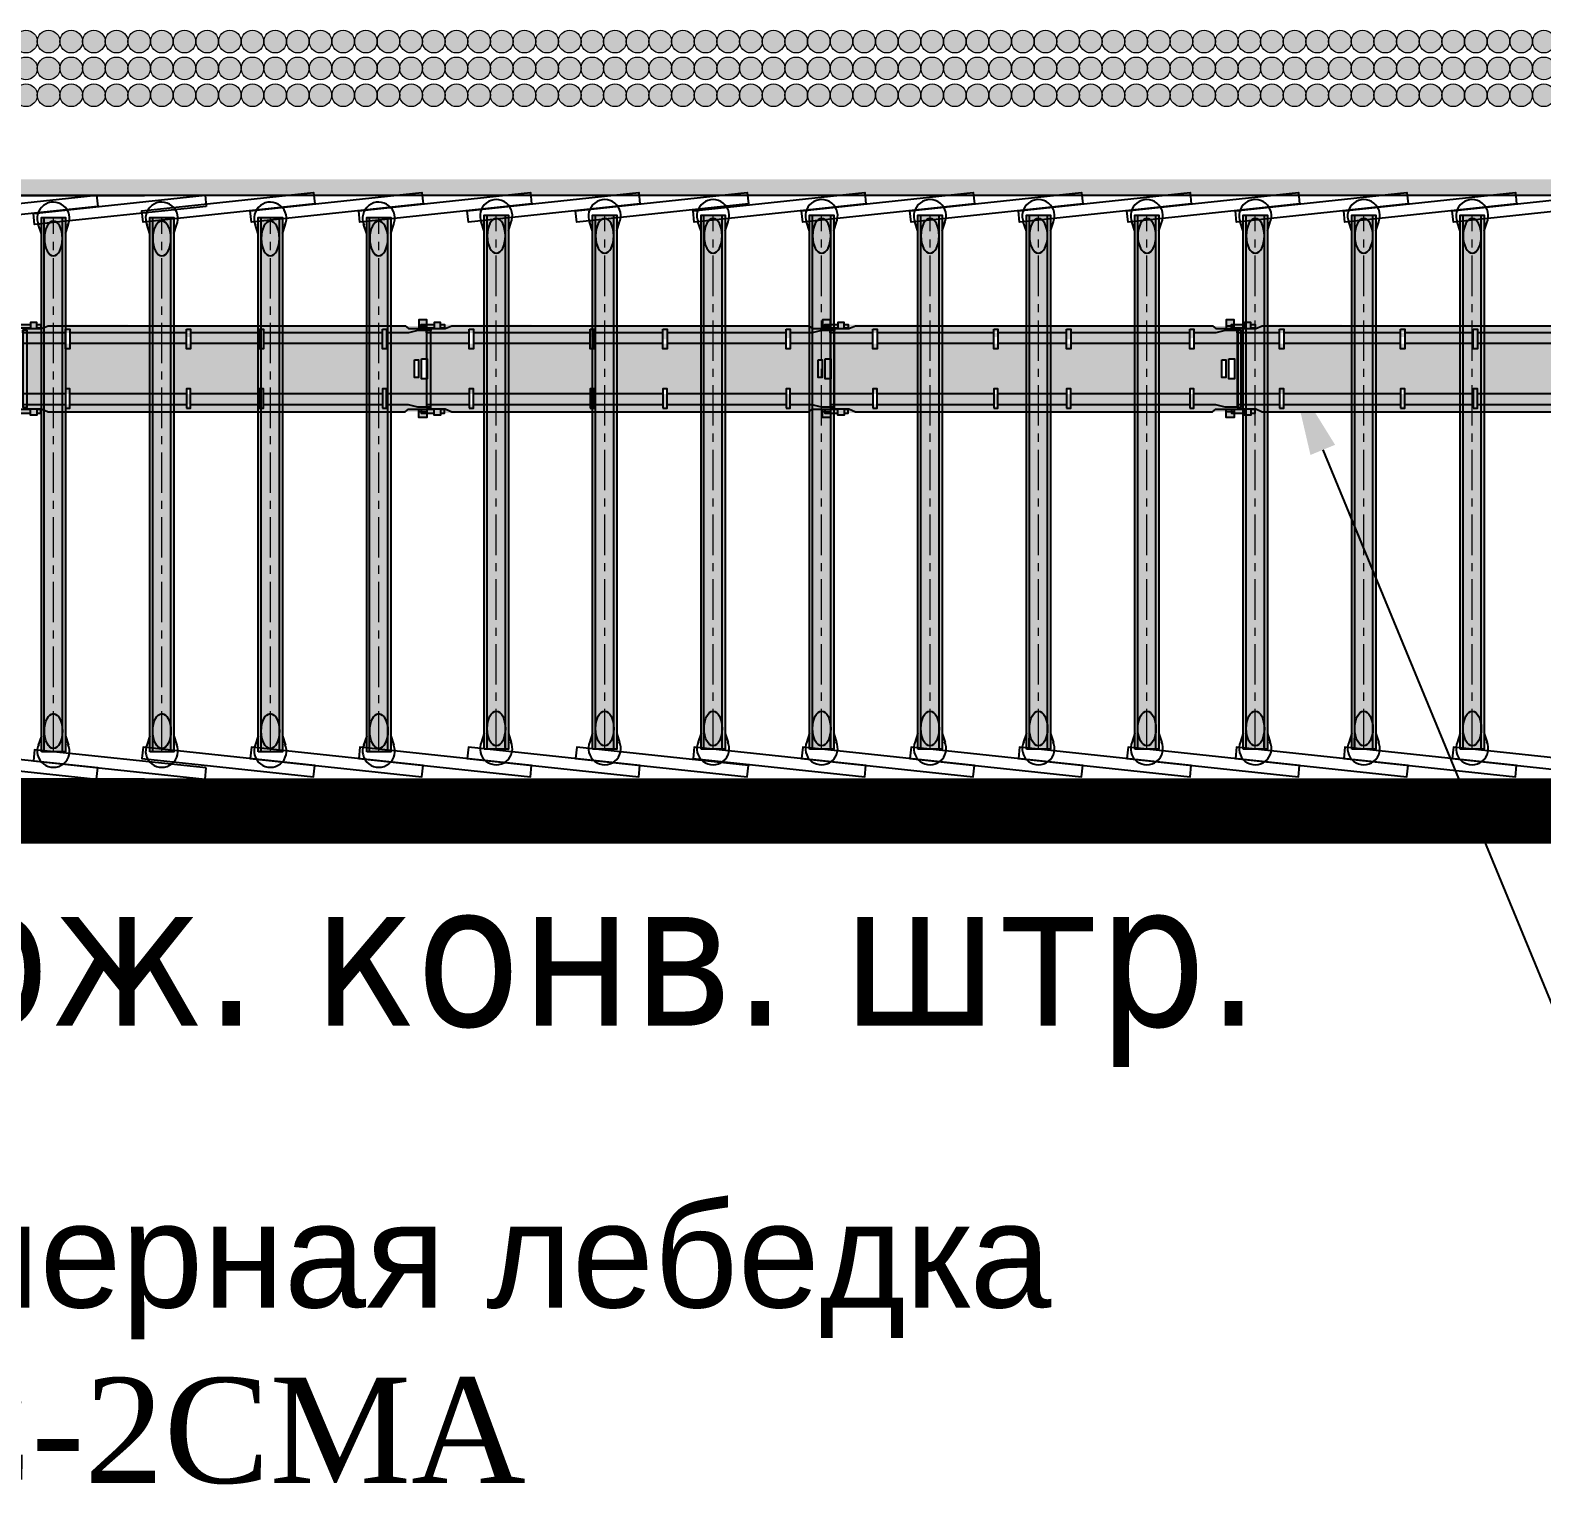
# Model space of a CAD drawing. Header units: inches. Extents: x 523 to 1492, y 69 to 539.
# Drawn here: x 616.72 to 635.4, y 249.35 to 267.53 of the extents above; entities that cross this region are included whole.
import ezdxf
from ezdxf import colors
from ezdxf.entities.mleader import LeaderData, LeaderLine
from ezdxf.math import Vec2, Vec3

# ---------------------------------------------------------------- set-up
doc = ezdxf.new("R2010")
doc.units = ezdxf.units.IN
doc.header["$MEASUREMENT"] = 0
doc.linetypes.add('CENTERX2', pattern=[4, 2.5, -0.5, 0.5, -0.5])
doc.styles.get("Standard").update_dxf_attribs({"font": 'arial.ttf'})
doc.styles.add('стиль', font='tahoma.ttf')

# ---------------------------------------------------------------- blocks, each defined once
blk = doc.blocks.new('Рама 3.3м')
blk.add_hatch(color=7).paths.add_polyline_path([(-1622.029, -523.338), (-1622.029, -490.338), (-1620.534, -490.338), (-1620.534, -523.338)])
at = {"color": 252}
for p, q in [((-1621.845, -523.338), (-1621.845, -490.338)), ((-1620.72, -523.338), (-1620.72, -490.338))]:
    blk.add_line(p, q, dxfattribs=at)
at = {"color": 7, "linetype": 'CENTERX2', "lineweight": 0}
blk.add_line((-1621.281, -523.338), (-1621.281, -490.338), dxfattribs=at)
at = {"color": 22}
for p, q in [((-1622.029, -491.333), (-1622.216, -490.744)), ((-1620.534, -491.316), (-1620.356, -490.75)), ((-1621.846, -523.224), (-1621.843, -522.055)), ((-1620.724, -523.224), (-1620.721, -522.055)), ((-1622.029, -522.343), (-1622.216, -522.932)), ((-1620.534, -522.36), (-1620.356, -522.927))]:
    blk.add_line(p, q, dxfattribs=at)
at = {"color": 252}
blk.add_lwpolyline([(-1622.029, -523.338), (-1622.029, -490.338), (-1620.534, -490.338), (-1620.534, -523.338)], close=True, dxfattribs=at)
at = {"color": 22}
for centre, start, end in [((-1621.285, -490.379), 334.60006, 204.62403), ((-1621.285, -523.297), 155.37597, 25.39994)]:
    blk.add_arc(centre, 1, start, end, dxfattribs=at)
at = {"color": 22, "extrusion": (0, 0, -1)}
blk.add_ellipse((-1621.282, -491.622), major_axis=(0, 1.073), ratio=0.522788, dxfattribs=at)
at = {"color": 22}
blk.add_ellipse((-1621.282, -522.055), major_axis=(0, -1.073), ratio=0.522788, dxfattribs=at)
blk = doc.blocks.new('S - 140')
at = {"linetype": 'ByBlock', "lineweight": 15}
h = blk.add_hatch(color=7, dxfattribs=at)
edge = h.paths.add_edge_path()
edge.add_arc((1417, -1396.7), 70, 0, 360)
at = {"color": 7, "linetype": 'ByBlock', "lineweight": 15}
blk.add_circle((1417, -1396.7), 70, dxfattribs=at)
blk = doc.blocks.new('Рештак С-53. а')
h = blk.add_hatch(color=7)
h.dxf.hatch_style = 1
h.paths.add_polyline_path([(4116.5, 1901.2), (4150.7, 1901.2), (4150.7, 1777.9), (4116.5, 1777.9)], flags=16)
h.paths.add_polyline_path([(4072.3, 1893.8), (4097.2, 1893.8), (4097.2, 1785.3), (4072.3, 1785.3)], flags=16)
h.paths.add_polyline_path([(3874.2, 2083.7), (3900.4, 2083.7), (3900.4, 1962.7), (3874.2, 1962.7)], flags=17)
h.paths.add_polyline_path([(3112.4, 2083.7), (3138.6, 2083.7), (3138.6, 1962.7), (3112.4, 1962.7)], flags=17)
h.paths.add_polyline_path([(2663.1, 2083.7), (2689.3, 2083.7), (2689.3, 1962.7), (2663.1, 1962.7)], flags=17)
h.paths.add_polyline_path([(1916.3, 2083.7), (1942.5, 2083.7), (1942.5, 1962.7), (1916.3, 1962.7)], flags=17)
h.paths.add_polyline_path([(3874.2, 1595.4), (3900.4, 1595.4), (3900.4, 1716.4), (3874.2, 1716.4)], flags=17)
h.paths.add_polyline_path([(3112.4, 1595.4), (3138.6, 1595.4), (3138.6, 1716.4), (3112.4, 1716.4)], flags=17)
h.paths.add_polyline_path([(2663.1, 1595.4), (2689.3, 1595.4), (2689.3, 1716.4), (2663.1, 1716.4)], flags=17)
h.paths.add_polyline_path([(1916.3, 1595.4), (1942.5, 1595.4), (1942.5, 1716.4), (1916.3, 1716.4)], flags=17)
h.paths.add_polyline_path([(1678.1, 2077.5), (1652.8, 2077.5), (1652.8, 1601.6), (1678.1, 1601.6)], flags=17)
h.paths.add_polyline_path([(4098.6, 2088.5), (4149, 2088.5), (4149, 2141.5), (4098.6, 2141.5)])
h.paths.add_polyline_path([(1699.7, 2087.6), (1738.4, 2087.6), (1738.4, 2126.3), (1699.7, 2126.3)])
h.paths.add_polyline_path([(4098.6, 1590.6), (4149, 1590.6), (4149, 1537.6), (4098.6, 1537.6)])
h.paths.add_polyline_path([(1699.7, 1591.5), (1738.4, 1591.5), (1738.4, 1552.8), (1699.7, 1552.8)])
edge = h.paths.add_edge_path()
edge.add_line((4098.6, 2103.8), (4149, 2103.8))
edge.add_line((1738.4, 2113.1), (1764.2, 2113.1))
edge.add_line((1764.2, 2113.1), (1764.2, 2091.3))
edge.add_line((1764.2, 2091.3), (1738.4, 2091.3))
edge.add_line((1699.7, 2091.3), (1618.4, 2091.3))
edge.add_line((1618.4, 2091.3), (1618.4, 2113.1))
edge.add_line((1618.4, 2113.1), (1699.7, 2113.1))
edge.add_line((1659.2, 2077.5), (1678.1, 2077.5))
edge.add_line((1916.3, 1995.2), (1652.8, 1995.2))
edge.add_line((2663.1, 1995.2), (1942.5, 1995.2))
edge.add_line((3112.4, 1995.2), (2689.3, 1995.2))
edge.add_line((3874.2, 1995.2), (3138.6, 1995.2))
edge.add_line((4172.8, 1995.2), (3900.4, 1995.2))
edge.add_line((1916.3, 2061.7), (1652.8, 2061.7))
edge.add_line((1652.8, 2061.7), (1652.8, 2077.5))
edge.add_line((2663.1, 2061.7), (1942.5, 2061.7))
edge.add_line((3112.4, 2061.7), (2689.3, 2061.7))
edge.add_line((3874.2, 2061.7), (3138.6, 2061.7))
edge.add_line((1652.8, 2077.5), (1659.2, 2077.5))
edge.add_line((1659.2, 2077.5), (1659.2, 2087.6))
edge.add_line((1659.2, 2087.6), (1768.2, 2087.6))
edge.add_line((1768.2, 2087.6), (1808.8, 2105.3))
edge.add_line((1808.8, 2105.3), (4015.9, 2105.3))
edge.add_line((4015.9, 2105.3), (4036, 2088.5))
edge.add_line((4036, 2088.5), (4172.8, 2088.5))
edge.add_line((4172.8, 2088.5), (4172.8, 2075.8))
edge.add_line((4172.8, 2075.8), (4094, 2075.8))
edge.add_line((4094, 2075.8), (4036.3, 2061.7))
edge.add_line((4036.3, 2061.7), (3900.4, 2061.7))
edge.add_line((4098.6, 1575.3), (4149, 1575.3))
edge.add_line((1738.4, 1566), (1764.2, 1566))
edge.add_line((1764.2, 1566), (1764.2, 1587.8))
edge.add_line((1764.2, 1587.8), (1738.4, 1587.8))
edge.add_line((1699.7, 1587.8), (1618.4, 1587.8))
edge.add_line((1618.4, 1587.8), (1618.4, 1566))
edge.add_line((1618.4, 1566), (1699.7, 1566))
edge.add_line((1659.2, 1601.6), (1678.1, 1601.6))
edge.add_line((1916.3, 1683.9), (1652.8, 1683.9))
edge.add_line((2663.1, 1683.9), (1942.5, 1683.9))
edge.add_line((3112.4, 1683.9), (2689.3, 1683.9))
edge.add_line((3874.2, 1683.9), (3138.6, 1683.9))
edge.add_line((4172.8, 1683.9), (3900.4, 1683.9))
edge.add_line((4172.8, 1590.6), (4172.8, 2088.5))
edge.add_line((1916.3, 1617.4), (1652.8, 1617.4))
edge.add_line((1652.8, 1617.4), (1652.8, 1601.6))
edge.add_line((2663.1, 1617.4), (1942.5, 1617.4))
edge.add_line((3112.4, 1617.4), (2689.3, 1617.4))
edge.add_line((3874.2, 1617.4), (3138.6, 1617.4))
edge.add_line((1652.8, 1601.6), (1659.2, 1601.6))
edge.add_line((1659.2, 1601.6), (1659.2, 1591.5))
edge.add_line((1659.2, 1591.5), (1768.2, 1591.5))
edge.add_line((1768.2, 1591.5), (1808.8, 1573.8))
edge.add_line((1808.8, 1573.8), (4015.9, 1573.8))
edge.add_line((4015.9, 1573.8), (4036, 1590.6))
edge.add_line((4036, 1590.6), (4172.8, 1590.6))
edge.add_line((4172.8, 1590.6), (4172.8, 1603.3))
edge.add_line((4172.8, 1603.3), (4094, 1603.3))
edge.add_line((4094, 1603.3), (4036.3, 1617.4))
edge.add_line((4036.3, 1617.4), (3900.4, 1617.4))
h = blk.add_hatch(color=7)
h.dxf.hatch_style = 1
h.paths.add_polyline_path([(4172.8, 2088.5), (4036, 2088.5), (4015.9, 2105.3), (1808.8, 2105.3), (1768.2, 2087.6), (1659.2, 2087.6), (1659.2, 2077.5), (1678.1, 2077.5), (1678.1, 2061.7), (1916.3, 2061.7), (1916.3, 2083.7), (1942.5, 2083.7), (1942.5, 2061.7), (2663.1, 2061.7), (2663.1, 2083.7), (2689.3, 2083.7), (2689.3, 2061.7), (3112.4, 2061.7), (3112.4, 2083.7), (3138.6, 2083.7), (3138.6, 2061.7), (3874.2, 2061.7), (3874.2, 2083.7), (3900.4, 2083.7), (3900.4, 2061.7), (4036.3, 2061.7), (4094, 2075.8), (4172.8, 2075.8)])
h.paths.add_polyline_path([(2663.1, 2061.7), (1942.5, 2061.7), (1942.5, 1995.2), (2663.1, 1995.2)])
h.paths.add_polyline_path([(1916.3, 2061.7), (1678.1, 2061.7), (1678.1, 1995.2), (1916.3, 1995.2)])
h.paths.add_polyline_path([(3112.4, 2061.7), (2689.3, 2061.7), (2689.3, 1995.2), (3112.4, 1995.2)])
h.paths.add_polyline_path([(3874.2, 2061.7), (3138.6, 2061.7), (3138.6, 1995.2), (3874.2, 1995.2)])
h.paths.add_polyline_path([(4172.8, 2075.8), (4094, 2075.8), (4036.3, 2061.7), (3900.4, 2061.7), (3900.4, 1995.2), (4172.8, 1995.2)])
h.paths.add_polyline_path([(4172.8, 1995.2), (3900.4, 1995.2), (3900.4, 1962.7), (3874.2, 1962.7), (3874.2, 1995.2), (3138.6, 1995.2), (3138.6, 1962.7), (3112.4, 1962.7), (3112.4, 1995.2), (2689.3, 1995.2), (2689.3, 1962.7), (2663.1, 1962.7), (2663.1, 1995.2), (1942.5, 1995.2), (1942.5, 1962.7), (1916.3, 1962.7), (1916.3, 1995.2), (1678.1, 1995.2), (1678.1, 1683.9), (1916.3, 1683.9), (1916.3, 1716.4), (1942.5, 1716.4), (1942.5, 1683.9), (2663.1, 1683.9), (2663.1, 1716.4), (2689.3, 1716.4), (2689.3, 1683.9), (3112.4, 1683.9), (3112.4, 1716.4), (3138.6, 1716.4), (3138.6, 1683.9), (3874.2, 1683.9), (3874.2, 1716.4), (3900.4, 1716.4), (3900.4, 1683.9), (4172.8, 1683.9)])
h.paths.add_polyline_path([(4072.3, 1893.8), (4097.2, 1893.8), (4097.2, 1785.3), (4072.3, 1785.3)], flags=16)
h.paths.add_polyline_path([(4116.5, 1901.2), (4150.7, 1901.2), (4150.7, 1777.9), (4116.5, 1777.9)], flags=16)
h.paths.add_polyline_path([(3874.2, 1683.9), (3138.6, 1683.9), (3138.6, 1617.4), (3874.2, 1617.4)])
h.paths.add_polyline_path([(4172.8, 1683.9), (3900.4, 1683.9), (3900.4, 1617.4), (4036.3, 1617.4), (4094, 1603.3), (4172.8, 1603.3)])
h.paths.add_polyline_path([(4036, 1590.6), (4172.8, 1590.6), (4172.8, 1603.3), (4094, 1603.3), (4036.3, 1617.4), (3900.4, 1617.4), (3900.4, 1595.4), (3874.2, 1595.4), (3874.2, 1617.4), (3138.6, 1617.4), (3138.6, 1595.4), (3112.4, 1595.4), (3112.4, 1617.4), (2689.3, 1617.4), (2689.3, 1595.4), (2663.1, 1595.4), (2663.1, 1617.4), (1942.5, 1617.4), (1942.5, 1595.4), (1916.3, 1595.4), (1916.3, 1617.4), (1678.1, 1617.4), (1678.1, 1601.6), (1659.2, 1601.6), (1659.2, 1591.5), (1768.2, 1591.5), (1808.8, 1573.8), (4015.9, 1573.8)])
h.paths.add_polyline_path([(3112.4, 1683.9), (2689.3, 1683.9), (2689.3, 1617.4), (3112.4, 1617.4)])
h.paths.add_polyline_path([(2663.1, 1683.9), (1942.5, 1683.9), (1942.5, 1617.4), (2663.1, 1617.4)])
h.paths.add_polyline_path([(1916.3, 1683.9), (1678.1, 1683.9), (1678.1, 1617.4), (1916.3, 1617.4)])
h.paths.add_polyline_path([(1699.7, 1587.8), (1618.4, 1587.8), (1618.4, 1566), (1699.7, 1566)])
h.paths.add_polyline_path([(1764.2, 1587.8), (1738.4, 1587.8), (1738.4, 1566), (1764.2, 1566)])
h.paths.add_polyline_path([(1699.7, 2113.1), (1618.4, 2113.1), (1618.4, 2091.3), (1699.7, 2091.3)])
h.paths.add_polyline_path([(1764.2, 2113.1), (1738.4, 2113.1), (1738.4, 2091.3), (1764.2, 2091.3)])
for p, q in [((1659.2, 2077.5), (1678.1, 2077.5)), ((4098.6, 2103.8), (4149, 2103.8)), ((4172.8, 1590.6), (4172.8, 2088.5)), ((1659.2, 1601.6), (1678.1, 1601.6)), ((4098.6, 1575.3), (4149, 1575.3))]:
    blk.add_line(p, q)
for points in [[(1699.7, 2091.3), (1618.4, 2091.3), (1618.4, 2113.1), (1699.7, 2113.1)], [(1652.8, 2077.5), (1659.2, 2077.5), (1659.2, 2087.6), (1768.2, 2087.6), (1808.8, 2105.3), (4015.9, 2105.3), (4036, 2088.5), (4172.8, 2088.5), (4172.8, 2075.8), (4094, 2075.8), (4036.3, 2061.7), (3900.4, 2061.7)], [(1916.3, 2061.7), (1652.8, 2061.7), (1652.8, 2077.5)], [(1738.4, 2113.1), (1764.2, 2113.1), (1764.2, 2091.3), (1738.4, 2091.3)], [(2663.1, 2061.7), (1942.5, 2061.7)], [(3112.4, 2061.7), (2689.3, 2061.7)], [(3874.2, 2061.7), (3138.6, 2061.7)], [(1916.3, 1995.2), (1652.8, 1995.2)], [(2663.1, 1995.2), (1942.5, 1995.2)], [(3112.4, 1995.2), (2689.3, 1995.2)], [(3874.2, 1995.2), (3138.6, 1995.2)], [(4172.8, 1995.2), (3900.4, 1995.2)], [(1916.3, 1683.9), (1652.8, 1683.9)], [(2663.1, 1683.9), (1942.5, 1683.9)], [(3112.4, 1683.9), (2689.3, 1683.9)], [(3874.2, 1683.9), (3138.6, 1683.9)], [(4172.8, 1683.9), (3900.4, 1683.9)], [(1652.8, 1601.6), (1659.2, 1601.6), (1659.2, 1591.5), (1768.2, 1591.5), (1808.8, 1573.8), (4015.9, 1573.8), (4036, 1590.6), (4172.8, 1590.6), (4172.8, 1603.3), (4094, 1603.3), (4036.3, 1617.4), (3900.4, 1617.4)], [(1916.3, 1617.4), (1652.8, 1617.4), (1652.8, 1601.6)], [(2663.1, 1617.4), (1942.5, 1617.4)], [(3112.4, 1617.4), (2689.3, 1617.4)], [(3874.2, 1617.4), (3138.6, 1617.4)], [(1699.7, 1587.8), (1618.4, 1587.8), (1618.4, 1566), (1699.7, 1566)], [(1738.4, 1566), (1764.2, 1566), (1764.2, 1587.8), (1738.4, 1587.8)]]:
    blk.add_lwpolyline(points)
for points in [[(1678.1, 2077.5), (1652.8, 2077.5), (1652.8, 1601.6), (1678.1, 1601.6)], [(1699.7, 2087.6), (1738.4, 2087.6), (1738.4, 2126.3), (1699.7, 2126.3)], [(1916.3, 2083.7), (1942.5, 2083.7), (1942.5, 1962.7), (1916.3, 1962.7)], [(2663.1, 2083.7), (2689.3, 2083.7), (2689.3, 1962.7), (2663.1, 1962.7)], [(3112.4, 2083.7), (3138.6, 2083.7), (3138.6, 1962.7), (3112.4, 1962.7)], [(3874.2, 2083.7), (3900.4, 2083.7), (3900.4, 1962.7), (3874.2, 1962.7)], [(4098.6, 2088.5), (4149, 2088.5), (4149, 2141.5), (4098.6, 2141.5)], [(4072.3, 1893.8), (4097.2, 1893.8), (4097.2, 1785.3), (4072.3, 1785.3)], [(4116.5, 1901.2), (4150.7, 1901.2), (4150.7, 1777.9), (4116.5, 1777.9)], [(1916.3, 1595.4), (1942.5, 1595.4), (1942.5, 1716.4), (1916.3, 1716.4)], [(2663.1, 1595.4), (2689.3, 1595.4), (2689.3, 1716.4), (2663.1, 1716.4)], [(3112.4, 1595.4), (3138.6, 1595.4), (3138.6, 1716.4), (3112.4, 1716.4)], [(3874.2, 1595.4), (3900.4, 1595.4), (3900.4, 1716.4), (3874.2, 1716.4)], [(1699.7, 1591.5), (1738.4, 1591.5), (1738.4, 1552.8), (1699.7, 1552.8)], [(4098.6, 1590.6), (4149, 1590.6), (4149, 1537.6), (4098.6, 1537.6)]]:
    blk.add_lwpolyline(points, close=True)

msp = doc.modelspace()

# ---------------------------------------------------------------- hatches: boundary and pattern name
at = {"linetype": 'ByBlock', "lineweight": 15}
h = msp.add_hatch(dxfattribs=at)
h.set_pattern_fill('ANSI38', scale=0.05, style=0)
h.set_pattern_definition([(45, (315.63847, 1225.27344), (-0.112253202, 0.112253202), []), (135, (315.63847, 1225.27344), (-0.336759605, 0.112253202), [0.396875, -0.238125])])
h.paths.add_polyline_path([(604.249, 265.487), (649.946, 265.487), (649.946, 265.687), (604.249, 265.687)])

# ---------------------------------------------------------------- linework, layer by layer
msp.add_line((649.946, 265.487), (596.04, 265.487))
msp.add_line((649.946, 265.487), (596.04, 265.487))
at = {"color": 7, "linetype": 'ByBlock', "lineweight": 15}
msp.add_line((603.321, 265.487), (626.532, 265.487), dxfattribs=at)
at = {"color": 253, "linetype": 'ByBlock', "lineweight": 15, "const_width": 0.8}
msp.add_lwpolyline([(603.643, 265.887), (595.64, 265.887), (595.639, 257.879), (649.946, 257.879)], dxfattribs=at)
at = {"const_width": 0.025}
msp.add_lwpolyline([(618.132, 258.279), (596.039, 258.279), (596.039, 265.487), (618.132, 265.487)], dxfattribs=at)
at = {"color": 7, "linetype": 'ByBlock', "lineweight": 15}
msp.add_lwpolyline([(606.04, 265.487), (596.04, 265.487), (596.039, 258.279), (649.946, 258.279)], dxfattribs=at)
for points in [[(617.552, 265.351), (615.431, 265.127), (615.416, 265.266), (617.537, 265.492)], [(618.892, 265.351), (616.771, 265.127), (616.757, 265.266), (618.877, 265.492)], [(620.233, 265.382), (618.112, 265.158), (618.097, 265.297), (620.218, 265.523)], [(621.573, 265.382), (619.452, 265.158), (619.437, 265.297), (621.558, 265.523)], [(622.913, 265.382), (620.792, 265.158), (620.777, 265.297), (622.898, 265.523)], [(624.253, 265.382), (622.132, 265.158), (622.117, 265.297), (624.238, 265.523)], [(625.593, 265.382), (623.472, 265.158), (623.458, 265.297), (625.578, 265.523)], [(627.045, 265.382), (624.924, 265.158), (624.91, 265.297), (627.03, 265.523)], [(628.386, 265.382), (626.265, 265.158), (626.25, 265.297), (628.371, 265.523)], [(629.726, 265.382), (627.605, 265.158), (627.59, 265.297), (629.711, 265.523)], [(631.066, 265.382), (628.945, 265.158), (628.93, 265.297), (631.051, 265.523)], [(632.406, 265.382), (630.285, 265.158), (630.271, 265.297), (632.391, 265.523)], [(633.747, 265.382), (631.626, 265.158), (631.611, 265.297), (633.732, 265.523)], [(635.087, 265.382), (632.966, 265.158), (632.951, 265.297), (635.072, 265.523)], [(636.427, 265.382), (634.306, 265.158), (634.291, 265.297), (636.412, 265.523)], [(617.552, 258.414), (615.431, 258.639), (615.416, 258.5), (617.537, 258.274)], [(618.892, 258.414), (616.771, 258.639), (616.757, 258.5), (618.877, 258.274)], [(620.233, 258.445), (618.112, 258.67), (618.097, 258.53), (620.218, 258.305)], [(621.573, 258.445), (619.452, 258.67), (619.437, 258.53), (621.558, 258.305)], [(622.913, 258.445), (620.792, 258.67), (620.777, 258.53), (622.898, 258.305)], [(624.253, 258.445), (622.132, 258.67), (622.117, 258.53), (624.238, 258.305)], [(625.593, 258.445), (623.472, 258.67), (623.458, 258.53), (625.578, 258.305)], [(627.045, 258.445), (624.924, 258.67), (624.91, 258.53), (627.03, 258.305)], [(628.386, 258.445), (626.265, 258.67), (626.25, 258.53), (628.371, 258.305)], [(629.726, 258.445), (627.605, 258.67), (627.59, 258.53), (629.711, 258.305)], [(631.066, 258.445), (628.945, 258.67), (628.93, 258.53), (631.051, 258.305)], [(632.406, 258.445), (630.285, 258.67), (630.271, 258.53), (632.391, 258.305)], [(633.747, 258.445), (631.626, 258.67), (631.611, 258.53), (633.732, 258.305)], [(635.087, 258.445), (632.966, 258.67), (632.951, 258.53), (635.072, 258.305)], [(636.427, 258.445), (634.306, 258.67), (634.291, 258.53), (636.412, 258.305)]]:
    msp.add_lwpolyline(points, close=True)

# ---------------------------------------------------------------- block references
at = {"color": 7, "linetype": 'ByBlock', "lineweight": 15, "xscale": 0.001999999999952706, "yscale": 0.001999999999952706, "zscale": 0.001999999999952706}
for p in [(613.83, 270.182), (614.11, 270.182), (614.39, 270.182), (614.67, 270.182), (614.95, 270.182), (615.23, 270.182), (615.51, 270.182), (615.79, 270.182), (616.07, 270.182), (616.35, 270.182), (616.63, 270.182), (616.91, 270.182), (617.19, 270.182), (617.47, 270.182), (617.75, 270.182), (618.03, 270.182), (618.31, 270.182), (618.59, 270.182), (618.87, 270.182), (619.15, 270.182), (619.43, 270.182), (619.71, 270.182), (619.99, 270.182), (620.27, 270.182), (620.55, 270.182), (620.83, 270.182), (621.11, 270.182), (621.39, 270.182), (621.67, 270.182), (621.95, 270.182), (622.23, 270.182), (622.51, 270.182), (622.79, 270.182), (623.07, 270.182), (623.35, 270.182), (623.63, 270.182), (623.91, 270.182), (624.19, 270.182), (624.47, 270.182), (624.75, 270.182), (625.03, 270.182), (625.31, 270.182), (625.59, 270.182), (625.87, 270.182), (626.15, 270.182), (626.43, 270.182), (626.71, 270.182), (626.99, 270.182), (627.27, 270.182), (627.55, 270.182), (627.83, 270.182), (628.11, 270.182), (628.39, 270.182), (628.67, 270.182), (628.95, 270.182), (629.23, 270.182), (629.51, 270.182), (629.79, 270.182), (630.07, 270.182), (630.35, 270.182), (630.63, 270.182), (630.91, 270.182), (631.19, 270.182), (631.47, 270.182), (631.75, 270.182), (632.03, 270.182), (632.31, 270.182), (632.59, 270.182), (613.83, 269.851), (614.11, 269.851), (614.39, 269.851), (614.67, 269.851), (614.95, 269.851), (615.23, 269.851), (615.51, 269.851), (615.79, 269.851), (616.07, 269.851), (616.35, 269.851), (616.63, 269.851), (616.91, 269.851), (617.19, 269.851), (617.47, 269.851), (617.75, 269.851), (618.03, 269.851), (618.31, 269.851), (618.59, 269.851), (618.87, 269.851), (619.15, 269.851), (619.43, 269.851), (619.71, 269.851), (619.99, 269.851), (620.27, 269.851), (620.55, 269.851), (620.83, 269.851), (621.11, 269.851), (621.39, 269.851), (621.67, 269.851), (621.95, 269.851), (622.23, 269.851), (622.51, 269.851), (622.79, 269.851), (623.07, 269.851), (623.35, 269.851), (623.63, 269.851), (623.91, 269.851), (624.19, 269.851), (624.47, 269.851), (624.75, 269.851), (625.03, 269.851), (625.31, 269.851), (625.59, 269.851), (625.87, 269.851), (626.15, 269.851), (626.43, 269.851), (626.71, 269.851), (626.99, 269.851), (627.27, 269.851), (627.55, 269.851), (627.83, 269.851), (628.11, 269.851), (628.39, 269.851), (628.67, 269.851), (628.95, 269.851), (629.23, 269.851), (629.51, 269.851), (629.79, 269.851), (630.07, 269.851), (630.35, 269.851), (630.63, 269.851), (630.91, 269.851), (631.19, 269.851), (631.47, 269.851), (631.75, 269.851), (632.03, 269.851), (632.31, 269.851), (632.59, 269.851), (613.83, 269.519), (614.11, 269.519), (614.39, 269.519), (614.67, 269.519), (614.95, 269.519), (615.23, 269.519), (615.51, 269.519), (615.79, 269.519), (616.07, 269.519), (616.35, 269.519), (616.63, 269.519), (616.91, 269.519), (617.19, 269.519), (617.47, 269.519), (617.75, 269.519), (618.03, 269.519), (618.31, 269.519), (618.59, 269.519), (618.87, 269.519), (619.15, 269.519), (619.43, 269.519), (619.71, 269.519), (619.99, 269.519), (620.27, 269.519), (620.55, 269.519), (620.83, 269.519), (621.11, 269.519), (621.39, 269.519), (621.67, 269.519), (621.95, 269.519), (622.23, 269.519), (622.51, 269.519), (622.79, 269.519), (623.07, 269.519), (623.35, 269.519), (623.63, 269.519), (623.91, 269.519), (624.19, 269.519), (624.47, 269.519), (624.75, 269.519), (625.03, 269.519), (625.31, 269.519), (625.59, 269.519), (625.87, 269.519), (626.15, 269.519), (626.43, 269.519), (626.71, 269.519), (626.99, 269.519), (627.27, 269.519), (627.55, 269.519), (627.83, 269.519), (628.11, 269.519), (628.39, 269.519), (628.67, 269.519), (628.95, 269.519), (629.23, 269.519), (629.51, 269.519), (629.79, 269.519), (630.07, 269.519), (630.35, 269.519), (630.63, 269.519), (630.91, 269.519), (631.19, 269.519), (631.47, 269.519), (631.75, 269.519), (632.03, 269.519), (632.31, 269.519), (632.59, 269.519)]:
    msp.add_blockref('S - 140', p, dxfattribs=at)
for name, p, xscale, yscale, zscale in [('Рама 3.3м', (941.26, 363.281), 0.2000000000000455, 0.2000000000000455, 0.2000000000000455), ('Рама 3.3м', (942.6, 363.281), 0.2000000000000455, 0.2000000000000455, 0.2000000000000455), ('Рама 3.3м', (943.941, 363.281), 0.2000000000000455, 0.2000000000000455, 0.2000000000000455), ('Рама 3.3м', (945.281, 363.281), 0.2000000000000455, 0.2000000000000455, 0.2000000000000455), ('Рама 3.3м', (946.733, 363.312), 0.2000000000000455, 0.2000000000000455, 0.2000000000000455), ('Рама 3.3м', (948.073, 363.312), 0.2000000000000455, 0.2000000000000455, 0.2000000000000455), ('Рама 3.3м', (949.413, 363.312), 0.2000000000000455, 0.2000000000000455, 0.2000000000000455), ('Рама 3.3м', (950.754, 363.312), 0.2000000000000455, 0.2000000000000455, 0.2000000000000455), ('Рама 3.3м', (952.094, 363.312), 0.2000000000000455, 0.2000000000000455, 0.2000000000000455), ('Рама 3.3м', (953.434, 363.312), 0.2000000000000455, 0.2000000000000455, 0.2000000000000455), ('Рама 3.3м', (954.774, 363.312), 0.2000000000000455, 0.2000000000000455, 0.2000000000000455), ('Рама 3.3м', (956.114, 363.312), 0.2000000000000455, 0.2000000000000455, 0.2000000000000455), ('Рама 3.3м', (957.455, 363.312), 0.2000000000000455, 0.2000000000000455, 0.2000000000000455), ('Рама 3.3м', (958.795, 363.312), 0.2000000000000455, 0.2000000000000455, 0.2000000000000455), ('Рештак С-53. а', (613.321, 259.667), 0.002, 0.002, 0.002), ('Рештак С-53. а', (618.31, 259.667), 0.002, 0.002, 0.002), ('Рештак С-53. а', (623.299, 259.667), 0.002, 0.002, 0.002), ('Рештак С-53. а', (628.326, 259.667), 0.002, 0.002, 0.002)]:
    msp.add_blockref(name, p, dxfattribs=dict(xscale=xscale, yscale=yscale, zscale=zscale))

# ---------------------------------------------------------------- texts
at = {"color": 7, "linetype": 'ByBlock', "lineweight": 15, "style": 'стиль'}
msp.add_text('1 юж. конв. штр. ', height=1.79157, dxfattribs=at).set_placement((613.164, 255.228))

# ---------------------------------------------------------------- leaders
at = {"color": 7, "linetype": 'ByBlock', "lineweight": 15}
ml = msp.add_multileader_mtext('Standard', dxfattribs=at)
ml.set_content('скребковый конвейер\\PС-53', color=7)
ml.set_leader_properties()
ml.build(insert=Vec2(0, 0))
ml.multileader.update_dxf_attribs({"dogleg_length": 1, "arrow_head_size": 1})
ctx = ml.context
ctx.base_point, ctx.char_height, ctx.arrow_head_size, ctx.landing_gap_size, ctx.plane_origin = Vec3(637.753, 252.504), 1.3, 1, 0.5, Vec3(630.713, 252.516)
notes = []
notes.append((ctx, [(0, (1, 1, 0), (636.753, 252.504), (1, 0), 1, [(0, [(632.31, 263.268)], 0, [])])]))
ctx.mtext.insert, ctx.mtext.flow_direction = Vec3(638.253, 253.166), 5
ml = msp.add_multileader_mtext('Standard', dxfattribs=at)
ml.set_content('скреперная лебедка \\P{\\fTimes New Roman|b0|i0|c204|p18;\\C256;10ЛС-2СМА}', color=7)
ml.set_leader_properties()
ml.build(insert=Vec2(0, 0))
ml.multileader.update_dxf_attribs({"dogleg_length": 1, "arrow_head_size": 1})
ctx = ml.context
ctx.base_point, ctx.char_height, ctx.arrow_head_size, ctx.landing_gap_size, ctx.plane_origin = Vec3(611.628, 252.382), 1.3, 1, 0.5, Vec3(606.257, 249.353)
notes.append((ctx, [(0, (1, 1, 0), (610.628, 252.382), (1, 0), 1, [(0, [(607.853, 260.105)], 0, [])])]))
ctx.mtext.insert, ctx.mtext.flow_direction = Vec3(612.128, 253.047), 5
for ctx, leaders in notes:
    for number, flags, end, landing, length, lines in leaders:
        leader = LeaderData()
        leader.index, (leader.has_last_leader_line, leader.has_dogleg_vector, leader.attachment_direction) = number, flags
        leader.last_leader_point, leader.dogleg_vector, leader.dogleg_length = Vec3(end), Vec3(landing), length
        for number, points, colour, breaks in lines:
            line = LeaderLine()
            line.index, line.vertices, line.color, line.breaks = number, Vec3.list(points), colors.encode_raw_color(colour), breaks
            leader.lines.append(line)
        ctx.leaders.append(leader)

doc.saveas('drawing.dxf')
